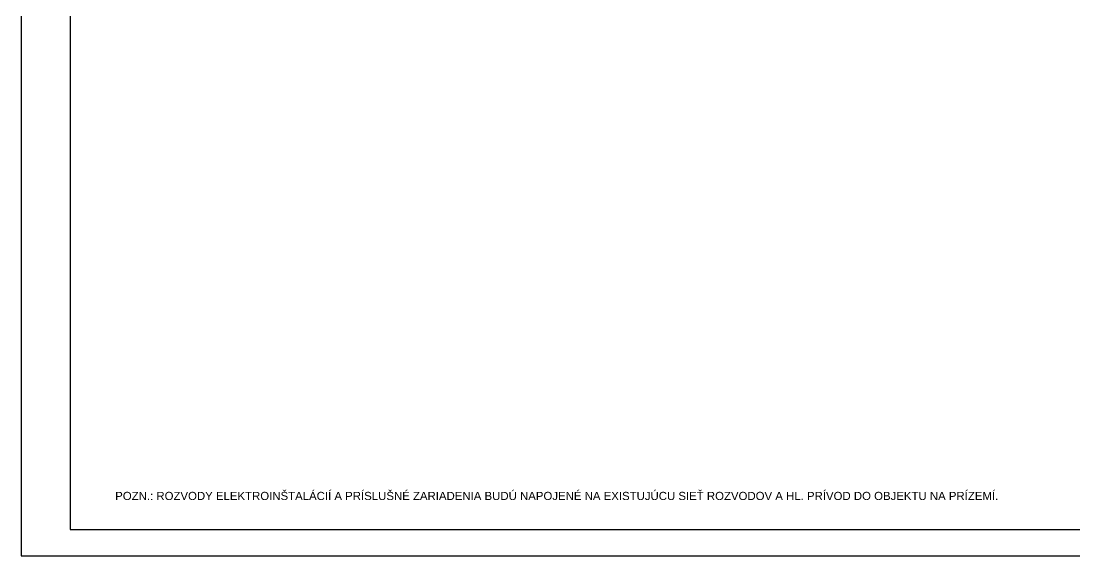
# Model space of a CAD drawing. Header units: millimetres. Extents: x 0 to 97365, y 0 to 29700.
# Drawn here: x 55365 to 81189, y 0 to 13103 of the extents above; entities that cross this region are included whole.
import ezdxf

# ---------------------------------------------------------------- set-up
doc = ezdxf.new("R2010")
doc.units = ezdxf.units.MM
for name, color, linetype in [('MUR_POH', 64, 'Continuous'), ('POP', 7, 'Continuous'), ('RAM_100', 160, 'Continuous'), ('TXT_50_MIESTN', 7, 'Continuous')]:
    doc.layers.add(name, color=color, linetype=linetype)
doc.styles.add('ARIAL', font='ARIAL.TTF', dxfattribs={"height": 250})

# ---------------------------------------------------------------- blocks, each defined once
blk = doc.blocks.new('Z_RAM_A_3_hp 1220')
at = {"layer": 'POP', "linetype": 'Continuous'}
blk.add_lwpolyline([(-288.5, -408), (-6.5, -408), (-6.5, -13), (-288.5, -13)], close=True, dxfattribs=at)
at = {"layer": 'RAM_100', "linetype": 'Continuous'}
for points in [[(-297, -420), (0, -420), (0, 0), (-297, 0)], [(-288.5, -13), (-288.5, -408), (-6.5, -408), (-6.5, -13)]]:
    blk.add_lwpolyline(points, close=True, dxfattribs=at)

msp = doc.modelspace()

# ---------------------------------------------------------------- linework, layer by layer
at = {"layer": 'MUR_POH'}
msp.add_lwpolyline([(56565, 28850), (56565, 650), (90785, 650), (90785, 28850)], close=True, dxfattribs=at)

# ---------------------------------------------------------------- block references
at = {"layer": 'MUR_POH', "ltscale": 0.3, "xscale": 100, "yscale": 100, "zscale": 100, "rotation": -89.9999999999365}
msp.add_blockref('Z_RAM_A_3_hp 1220', (97365, 0), dxfattribs=at)

# ---------------------------------------------------------------- texts
at = {"layer": 'TXT_50_MIESTN', "color": 8, "style": 'ARIAL'}
msp.add_text('POZN.: ROZVODY ELEKTROINŠTALÁCIÍ A PRÍSLUŠNÉ ZARIADENIA BUDÚ NAPOJENÉ NA EXISTUJÚCU SIEŤ ROZVODOV A HL. PRÍVOD DO OBJEKTU NA PRÍZEMÍ.', height=200, dxfattribs=at).set_placement((57671.8, 1369.1))

doc.saveas('drawing.dxf')
